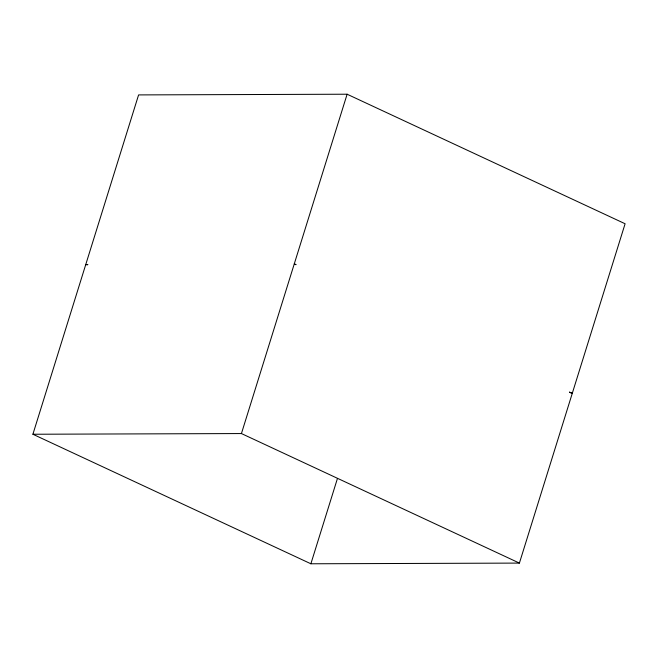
<?xml version="1.0" encoding="UTF-8"?>
<svg xmlns="http://www.w3.org/2000/svg" width="658" height="658" viewBox="0 0 658 658"><rect width="100%" height="100%" fill="white"/><g stroke="black" fill="none" stroke-linecap="round" stroke-linejoin="round"><path stroke-width="0.99" d="M32.9 434.247L138.591 94.908L347.12 94.217L625.1 223.753L519.409 563.092L310.88 563.783L32.9 434.247L241.428 433.556L519.409 563.092M241.428 433.556L347.12 94.217M310.88 563.783L337.455 478.456M87.72 264.664L85.746 264.582L87.785 264.68M569.515 392.143L572.254 393.418L569.598 392.176M295.911 264.639L294.274 263.883L295.935 264.664"/></g></svg>
